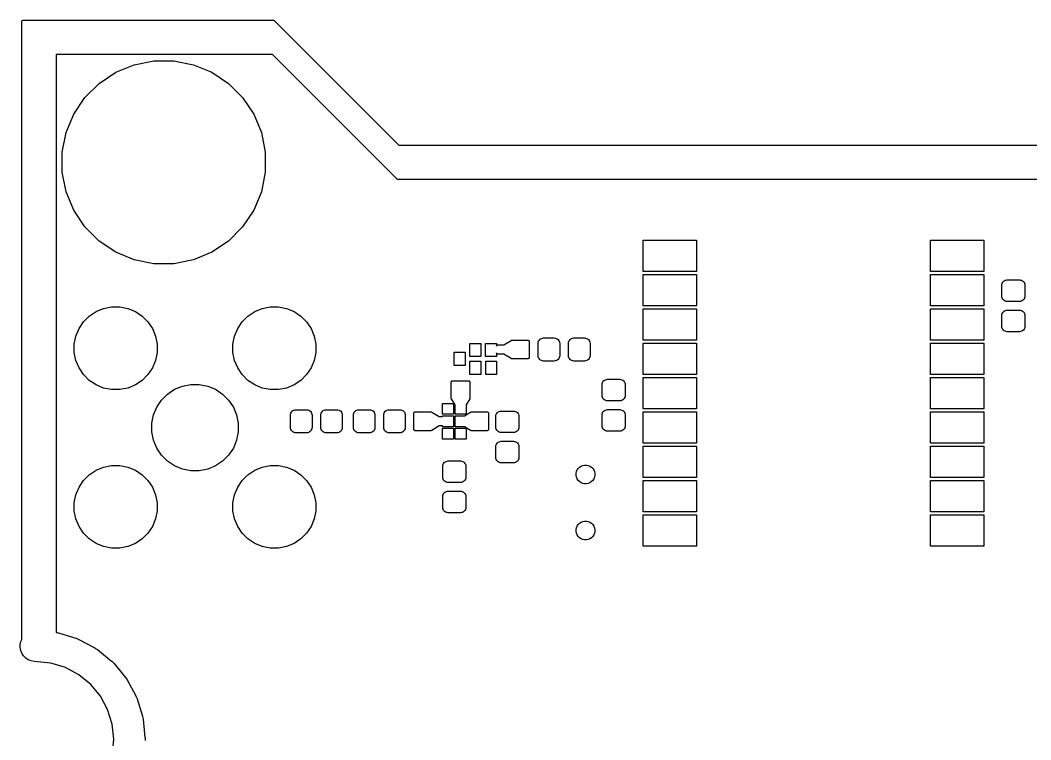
# Model space of a CAD drawing. Extents: x 112.9 to 189.1, y -124 to -78.
# Drawn here: x 112.9 to 145.26, y -101 to -77.95 of the extents above; entities that cross this region are included whole.
import ezdxf

# ---------------------------------------------------------------- set-up
doc = ezdxf.new("R2010")
doc.units = 0
doc.layers.add('BLACK', color=7, linetype='CONTINUOUS')

msp = doc.modelspace()

# ---------------------------------------------------------------- linework, layer by layer
at = {"layer": 'BLACK', "linetype": 'CONTINUOUS'}
for p, q in [((112.954, -77.9803), (112.956, -77.9762)), ((112.956, -77.9762), (112.959, -77.972)), ((112.959, -77.9718), (112.962, -77.9682)), ((112.959, -77.9719), (112.959, -77.9718)), ((112.959, -77.972), (112.959, -77.9719)), ((112.962, -77.9682), (112.965, -77.9645)), ((112.965, -77.9643), (112.969, -77.9614)), ((112.965, -77.9644), (112.965, -77.9643)), ((112.965, -77.9645), (112.965, -77.9644)), ((112.969, -77.9614), (112.972, -77.9584)), ((112.972, -77.9583), (112.973, -77.9582)), ((112.972, -77.9584), (112.972, -77.9583)), ((112.973, -77.9582), (112.977, -77.956)), ((112.977, -77.956), (112.981, -77.9538)), ((112.981, -77.9536), (112.986, -77.9523)), ((112.981, -77.9537), (112.981, -77.9536)), ((112.981, -77.9538), (112.981, -77.9537)), ((112.986, -77.9523), (112.99, -77.951)), ((112.99, -77.951), (112.99, -77.9509)), ((112.99, -77.9509), (112.991, -77.9509)), ((112.991, -77.9509), (112.995, -77.9505)), ((112.995, -77.9505), (113, -77.95)), ((113, -77.95), (121, -77.95)), ((121, -77.95), (121, -77.95)), ((121, -77.95), (121, -77.95)), ((121, -77.95), (121, -77.95)), ((121, -77.95), (121, -77.95)), ((121, -77.95), (121, -77.95)), ((121, -77.95), (121, -77.95)), ((121, -77.95), (121.001, -77.95)), ((121.001, -77.95), (121.005, -77.9505)), ((121.005, -77.9505), (121.01, -77.951)), ((121.01, -77.951), (121.01, -77.951)), ((121.01, -77.951), (121.01, -77.951)), ((121.01, -77.951), (121.01, -77.9511)), ((121.01, -77.9511), (121.01, -77.9511)), ((121.01, -77.9511), (121.015, -77.9525)), ((121.015, -77.9525), (121.019, -77.9538)), ((121.019, -77.9538), (121.019, -77.9539)), ((121.019, -77.9539), (121.019, -77.9539)), ((121.019, -77.9539), (121.02, -77.954)), ((121.02, -77.954), (121.02, -77.954)), ((121.02, -77.954), (121.024, -77.9563)), ((121.024, -77.9563), (121.028, -77.9584)), ((121.028, -77.9584), (121.028, -77.9585)), ((121.028, -77.9585), (121.028, -77.9585)), ((121.028, -77.9585), (121.028, -77.9587)), ((121.028, -77.9587), (121.028, -77.9587)), ((121.028, -77.9587), (121.032, -77.9617)), ((121.032, -77.9617), (121.035, -77.9646)), ((121.035, -77.9646), (121.035, -77.9648)), ((121.035, -77.9648), (121.035, -77.9648)), ((121.035, -77.9648), (121.035, -77.9648)), ((121.035, -77.9648), (125.021, -81.95)), ((112.95, -77.9993), (112.951, -77.9947)), ((112.95, -77.9996), (112.95, -77.9993)), ((112.95, -77.9997), (112.95, -77.9996)), ((112.95, -78), (112.95, -77.9997)), ((112.95, -77.9997), (112.95, -77.9997)), ((112.95, -97.7864), (112.95, -78)), ((112.951, -77.9896), (112.953, -77.9851)), ((112.951, -77.9898), (112.951, -77.9896)), ((112.951, -77.9899), (112.951, -77.9898)), ((112.951, -77.9947), (112.951, -77.9899)), ((112.953, -77.9851), (112.954, -77.9806)), ((112.954, -77.9805), (112.954, -77.9803)), ((112.954, -77.9806), (112.954, -77.9805)), ((120.979, -79.05), (114.05, -79.05)), ((114.05, -79.05), (114.05, -97.5627)), ((116.552, -79.3749), (117.18, -79.25)), ((117.18, -79.25), (117.82, -79.25)), ((117.82, -79.25), (118.448, -79.3749)), ((124.965, -83.0354), (120.979, -79.05)), ((115.961, -79.6199), (116.552, -79.3749)), ((118.448, -79.3749), (119.039, -79.6199)), ((115.428, -79.9756), (115.961, -79.6199)), ((119.039, -79.6199), (119.572, -79.9756)), ((114.976, -80.4282), (115.428, -79.9756)), ((119.572, -79.9756), (120.024, -80.4282)), ((114.62, -80.9605), (114.976, -80.4282)), ((120.024, -80.4282), (120.38, -80.9605)), ((114.375, -81.552), (114.62, -80.9605)), ((120.38, -80.9605), (120.625, -81.552)), ((114.25, -82.1799), (114.375, -81.552)), ((120.625, -81.552), (120.75, -82.1799)), ((114.25, -82.8201), (114.25, -82.1799)), ((120.75, -82.1799), (120.75, -82.8201)), ((125.021, -81.95), (176.979, -81.95)), ((114.375, -83.448), (114.25, -82.8201)), ((120.75, -82.8201), (120.625, -83.448)), ((124.968, -83.0383), (124.965, -83.0354)), ((124.972, -83.0413), (124.968, -83.0383)), ((124.972, -83.0415), (124.972, -83.0413)), ((124.972, -83.0413), (124.972, -83.0413)), ((124.976, -83.0437), (124.972, -83.0415)), ((124.972, -83.0415), (124.972, -83.0415)), ((124.972, -83.0415), (124.972, -83.0415)), ((124.98, -83.046), (124.976, -83.0437)), ((124.981, -83.0461), (124.98, -83.046)), ((124.98, -83.046), (124.98, -83.046)), ((124.981, -83.0462), (124.981, -83.0461)), ((124.981, -83.0461), (124.981, -83.0461)), ((124.985, -83.0475), (124.981, -83.0462)), ((124.99, -83.0489), (124.985, -83.0475)), ((124.99, -83.049), (124.99, -83.0489)), ((124.99, -83.0489), (124.99, -83.0489)), ((124.995, -83.0495), (124.99, -83.049)), ((124.99, -83.049), (124.99, -83.049)), ((124.99, -83.049), (124.99, -83.049)), ((124.999, -83.05), (124.995, -83.0495)), ((125, -83.05), (124.999, -83.05)), ((177, -83.05), (125, -83.05)), ((125, -83.05), (125, -83.05)), ((125, -83.05), (125, -83.05)), ((125, -83.05), (125, -83.05)), ((125, -83.05), (125, -83.05)), ((125, -83.05), (125, -83.05)), ((125, -83.05), (125, -83.05)), ((114.62, -84.0395), (114.375, -83.448)), ((120.625, -83.448), (120.38, -84.0395)), ((114.976, -84.5718), (114.62, -84.0395)), ((120.38, -84.0395), (120.024, -84.5718)), ((115.428, -85.0244), (114.976, -84.5718)), ((120.024, -84.5718), (119.572, -85.0244)), ((115.961, -85.3801), (115.428, -85.0244)), ((119.572, -85.0244), (119.039, -85.3801)), ((132.85, -86), (132.85, -85)), ((132.85, -85), (134.55, -85)), ((134.55, -85), (134.55, -86)), ((142.05, -86), (142.05, -85)), ((142.05, -85), (143.75, -85)), ((143.75, -85), (143.75, -86)), ((116.552, -85.6251), (115.961, -85.3801)), ((119.039, -85.3801), (118.448, -85.6251)), ((117.18, -85.75), (116.552, -85.6251)), ((118.448, -85.6251), (117.82, -85.75)), ((117.82, -85.75), (117.18, -85.75)), ((134.55, -86), (132.85, -86)), ((143.75, -86), (142.05, -86)), ((132.85, -87.1), (132.85, -86.1)), ((132.85, -86.1), (134.55, -86.1)), ((134.55, -86.1), (134.55, -87.1)), ((142.05, -87.1), (142.05, -86.1)), ((142.05, -86.1), (143.75, -86.1)), ((143.75, -86.1), (143.75, -87.1)), ((144.333, -86.4088), (144.343, -86.3765)), ((144.343, -86.3765), (144.359, -86.3467)), ((144.359, -86.3467), (144.381, -86.3205)), ((144.381, -86.3205), (144.407, -86.2991)), ((144.407, -86.2991), (144.436, -86.2831)), ((144.436, -86.2831), (144.469, -86.2733)), ((144.469, -86.2733), (144.502, -86.27)), ((144.502, -86.27), (144.897, -86.27)), ((144.897, -86.27), (144.931, -86.2733)), ((144.931, -86.2733), (144.964, -86.2831)), ((144.964, -86.2831), (144.993, -86.2991)), ((144.993, -86.2991), (145.019, -86.3205)), ((145.019, -86.3205), (145.041, -86.3467)), ((145.041, -86.3467), (145.057, -86.3765)), ((145.057, -86.3765), (145.067, -86.4088)), ((144.33, -86.4425), (144.333, -86.4088)), ((144.33, -86.7875), (144.33, -86.4425)), ((145.067, -86.4088), (145.07, -86.4425)), ((145.07, -86.4425), (145.07, -86.7875)), ((144.333, -86.8212), (144.33, -86.7875)), ((144.343, -86.8535), (144.333, -86.8212)), ((144.359, -86.8833), (144.343, -86.8535)), ((144.381, -86.9095), (144.359, -86.8833)), ((144.407, -86.9309), (144.381, -86.9095)), ((144.436, -86.9469), (144.407, -86.9309)), ((144.469, -86.9567), (144.436, -86.9469)), ((144.502, -86.96), (144.469, -86.9567)), ((144.897, -86.96), (144.502, -86.96)), ((144.931, -86.9567), (144.897, -86.96)), ((144.964, -86.9469), (144.931, -86.9567)), ((144.993, -86.9309), (144.964, -86.9469)), ((145.019, -86.9095), (144.993, -86.9309)), ((145.041, -86.8833), (145.019, -86.9095)), ((145.057, -86.8535), (145.041, -86.8833)), ((145.067, -86.8212), (145.057, -86.8535)), ((145.07, -86.7875), (145.067, -86.8212)), ((115.115, -87.4298), (115.332, -87.2846)), ((115.332, -87.2846), (115.573, -87.1846)), ((115.573, -87.1846), (115.829, -87.1337)), ((115.829, -87.1337), (116.091, -87.1337)), ((116.091, -87.1337), (116.347, -87.1846)), ((116.347, -87.1846), (116.588, -87.2846)), ((116.588, -87.2846), (116.805, -87.4298)), ((120.195, -87.4298), (120.412, -87.2846)), ((120.412, -87.2846), (120.653, -87.1846)), ((120.653, -87.1846), (120.909, -87.1337)), ((120.909, -87.1337), (121.171, -87.1337)), ((121.171, -87.1337), (121.427, -87.1846)), ((121.427, -87.1846), (121.668, -87.2846)), ((121.668, -87.2846), (121.885, -87.4298)), ((134.55, -87.1), (132.85, -87.1)), ((132.85, -88.2), (132.85, -87.2)), ((132.85, -87.2), (134.55, -87.2)), ((134.55, -87.2), (134.55, -88.2)), ((143.75, -87.1), (142.05, -87.1)), ((142.05, -88.2), (142.05, -87.2)), ((142.05, -87.2), (143.75, -87.2)), ((143.75, -87.2), (143.75, -88.2)), ((144.333, -87.3788), (144.343, -87.3465)), ((144.343, -87.3465), (144.359, -87.3167)), ((144.359, -87.3167), (144.381, -87.2905)), ((144.381, -87.2905), (144.407, -87.2691)), ((144.407, -87.2691), (144.436, -87.2531)), ((144.436, -87.2531), (144.469, -87.2433)), ((144.469, -87.2433), (144.502, -87.24)), ((144.502, -87.24), (144.897, -87.24)), ((144.897, -87.24), (144.931, -87.2433)), ((144.931, -87.2433), (144.964, -87.2531)), ((144.964, -87.2531), (144.993, -87.2691)), ((144.993, -87.2691), (145.019, -87.2905)), ((145.019, -87.2905), (145.041, -87.3167)), ((145.041, -87.3167), (145.057, -87.3465)), ((145.057, -87.3465), (145.067, -87.3788)), ((114.785, -87.8317), (114.93, -87.6145)), ((114.93, -87.6145), (115.115, -87.4298)), ((116.805, -87.4298), (116.99, -87.6145)), ((116.99, -87.6145), (117.135, -87.8317)), ((119.865, -87.8317), (120.01, -87.6145)), ((120.01, -87.6145), (120.195, -87.4298)), ((121.885, -87.4298), (122.07, -87.6145)), ((122.07, -87.6145), (122.215, -87.8317)), ((144.33, -87.4125), (144.333, -87.3788)), ((144.33, -87.7575), (144.33, -87.4125)), ((145.067, -87.3788), (145.07, -87.4125)), ((145.07, -87.4125), (145.07, -87.7575)), ((114.685, -88.0731), (114.785, -87.8317)), ((117.135, -87.8317), (117.235, -88.0731)), ((119.765, -88.0731), (119.865, -87.8317)), ((122.215, -87.8317), (122.315, -88.0731)), ((144.333, -87.7912), (144.33, -87.7575)), ((144.343, -87.8235), (144.333, -87.7912)), ((144.359, -87.8533), (144.343, -87.8235)), ((144.381, -87.8795), (144.359, -87.8533)), ((144.407, -87.9009), (144.381, -87.8795)), ((144.436, -87.9169), (144.407, -87.9009)), ((144.469, -87.9267), (144.436, -87.9169)), ((144.502, -87.93), (144.469, -87.9267)), ((144.897, -87.93), (144.502, -87.93)), ((144.931, -87.9267), (144.897, -87.93)), ((144.964, -87.9169), (144.931, -87.9267)), ((144.993, -87.9009), (144.964, -87.9169)), ((145.019, -87.8795), (144.993, -87.9009)), ((145.041, -87.8533), (145.019, -87.8795)), ((145.057, -87.8235), (145.041, -87.8533)), ((145.067, -87.7912), (145.057, -87.8235)), ((145.07, -87.7575), (145.067, -87.7912)), ((114.634, -88.3294), (114.685, -88.0731)), ((114.634, -88.5906), (114.634, -88.3294)), ((117.235, -88.0731), (117.286, -88.3294)), ((117.286, -88.3294), (117.286, -88.5906)), ((119.714, -88.3294), (119.765, -88.0731)), ((119.714, -88.5906), (119.714, -88.3294)), ((122.315, -88.0731), (122.366, -88.3294)), ((122.366, -88.3294), (122.366, -88.5906)), ((127.295, -88.7275), (127.295, -88.3025)), ((127.295, -88.3025), (127.645, -88.3025)), ((127.645, -88.3025), (127.645, -88.7275)), ((127.8, -88.7275), (127.8, -88.3025)), ((127.8, -88.3025), (128.15, -88.3025)), ((128.15, -88.3025), (128.15, -88.3975)), ((128.386, -88.3498), (128.624, -88.2069)), ((128.624, -88.2069), (128.633, -88.2027)), ((128.633, -88.2027), (128.643, -88.2003)), ((128.643, -88.2003), (128.65, -88.1998)), ((128.65, -88.1998), (129.15, -88.1998)), ((129.15, -88.1998), (129.16, -88.2007)), ((129.16, -88.2007), (129.169, -88.2036)), ((129.169, -88.2036), (129.178, -88.2082)), ((129.178, -88.2082), (129.186, -88.2145)), ((129.186, -88.2145), (129.192, -88.2221)), ((129.192, -88.2221), (129.196, -88.2308)), ((129.196, -88.2308), (129.199, -88.2402)), ((129.199, -88.2402), (129.2, -88.25)), ((129.2, -88.25), (129.2, -88.75)), ((129.485, -88.3025), (129.488, -88.2688)), ((129.485, -88.6975), (129.485, -88.3025)), ((129.488, -88.2688), (129.498, -88.2365)), ((129.498, -88.2365), (129.514, -88.2067)), ((129.514, -88.2067), (129.536, -88.1805)), ((129.536, -88.1805), (129.562, -88.1591)), ((129.562, -88.1591), (129.591, -88.1431)), ((129.591, -88.1431), (129.624, -88.1333)), ((129.624, -88.1333), (129.657, -88.13)), ((129.657, -88.13), (130.002, -88.13)), ((130.002, -88.13), (130.036, -88.1333)), ((130.036, -88.1333), (130.069, -88.1431)), ((130.069, -88.1431), (130.098, -88.1591)), ((130.098, -88.1591), (130.124, -88.1805)), ((130.124, -88.1805), (130.146, -88.2067)), ((130.146, -88.2067), (130.162, -88.2365)), ((130.162, -88.2365), (130.172, -88.2688)), ((130.172, -88.2688), (130.175, -88.3025)), ((130.175, -88.3025), (130.175, -88.6975)), ((130.455, -88.3025), (130.458, -88.2688)), ((130.455, -88.6975), (130.455, -88.3025)), ((130.458, -88.2688), (130.468, -88.2365)), ((130.468, -88.2365), (130.484, -88.2067)), ((130.484, -88.2067), (130.506, -88.1805)), ((130.506, -88.1805), (130.532, -88.1591)), ((130.532, -88.1591), (130.561, -88.1431)), ((130.561, -88.1431), (130.594, -88.1333)), ((130.594, -88.1333), (130.627, -88.13)), ((130.627, -88.13), (130.972, -88.13)), ((130.972, -88.13), (131.006, -88.1333)), ((131.006, -88.1333), (131.039, -88.1431)), ((131.039, -88.1431), (131.068, -88.1591)), ((131.068, -88.1591), (131.094, -88.1805)), ((131.094, -88.1805), (131.116, -88.2067)), ((131.116, -88.2067), (131.132, -88.2365)), ((131.132, -88.2365), (131.142, -88.2688)), ((131.142, -88.2688), (131.145, -88.3025)), ((131.145, -88.3025), (131.145, -88.6975)), ((134.55, -88.2), (132.85, -88.2)), ((132.85, -89.3), (132.85, -88.3)), ((132.85, -88.3), (134.55, -88.3)), ((134.55, -88.3), (134.55, -89.3)), ((143.75, -88.2), (142.05, -88.2)), ((142.05, -89.3), (142.05, -88.3)), ((142.05, -88.3), (143.75, -88.3)), ((143.75, -88.3), (143.75, -89.3)), ((114.685, -88.8469), (114.634, -88.5906)), ((117.286, -88.5906), (117.235, -88.8469)), ((119.765, -88.8469), (119.714, -88.5906)), ((122.366, -88.5906), (122.315, -88.8469)), ((126.8, -89.0125), (126.8, -88.5875)), ((126.8, -88.5875), (127.15, -88.5875)), ((127.15, -88.5875), (127.15, -89.0125)), ((128.15, -88.3975), (128.151, -88.3902)), ((128.151, -88.6098), (128.15, -88.6025)), ((128.15, -88.6025), (128.15, -88.7275)), ((128.151, -88.3902), (128.154, -88.3808)), ((128.154, -88.6192), (128.151, -88.6098)), ((128.154, -88.3808), (128.158, -88.3721)), ((128.158, -88.6279), (128.154, -88.6192)), ((128.158, -88.3721), (128.164, -88.3645)), ((128.164, -88.6355), (128.158, -88.6279)), ((128.164, -88.3645), (128.172, -88.3582)), ((128.172, -88.6418), (128.164, -88.6355)), ((128.172, -88.3582), (128.181, -88.3536)), ((128.181, -88.6464), (128.172, -88.6418)), ((128.181, -88.3536), (128.19, -88.3507)), ((128.19, -88.6493), (128.181, -88.6464)), ((128.19, -88.3507), (128.2, -88.3498)), ((128.2, -88.6502), (128.19, -88.6493)), ((128.2, -88.3498), (128.386, -88.3498)), ((128.386, -88.6502), (128.2, -88.6502)), ((128.624, -88.7931), (128.386, -88.6502)), ((114.785, -89.0883), (114.685, -88.8469)), ((117.235, -88.8469), (117.135, -89.0883)), ((119.865, -89.0883), (119.765, -88.8469)), ((122.315, -88.8469), (122.215, -89.0883)), ((127.645, -88.7275), (127.295, -88.7275)), ((127.3, -89.3025), (127.3, -88.8775)), ((127.3, -88.8775), (127.65, -88.8775)), ((127.65, -88.8775), (127.65, -89.3025)), ((128.15, -88.7275), (127.8, -88.7275)), ((127.805, -89.3025), (127.805, -88.8775)), ((127.805, -88.8775), (128.155, -88.8775)), ((128.155, -88.8775), (128.155, -89.3025)), ((128.631, -88.7964), (128.624, -88.7931)), ((128.64, -88.7993), (128.631, -88.7964)), ((128.65, -88.8002), (128.64, -88.7993)), ((129.15, -88.8002), (128.65, -88.8002)), ((129.16, -88.7993), (129.15, -88.8002)), ((129.169, -88.7964), (129.16, -88.7993)), ((129.178, -88.7918), (129.169, -88.7964)), ((129.186, -88.7855), (129.178, -88.7918)), ((129.192, -88.7779), (129.186, -88.7855)), ((129.196, -88.7692), (129.192, -88.7779)), ((129.199, -88.7598), (129.196, -88.7692)), ((129.2, -88.75), (129.199, -88.7598)), ((129.488, -88.7312), (129.485, -88.6975)), ((129.498, -88.7635), (129.488, -88.7312)), ((129.514, -88.7933), (129.498, -88.7635)), ((129.536, -88.8195), (129.514, -88.7933)), ((129.562, -88.8409), (129.536, -88.8195)), ((129.591, -88.8569), (129.562, -88.8409)), ((129.624, -88.8667), (129.591, -88.8569)), ((129.657, -88.87), (129.624, -88.8667)), ((130.002, -88.87), (129.657, -88.87)), ((130.036, -88.8667), (130.002, -88.87)), ((130.069, -88.8569), (130.036, -88.8667)), ((130.098, -88.8409), (130.069, -88.8569)), ((130.124, -88.8195), (130.098, -88.8409)), ((130.146, -88.7933), (130.124, -88.8195)), ((130.162, -88.7635), (130.146, -88.7933)), ((130.172, -88.7312), (130.162, -88.7635)), ((130.175, -88.6975), (130.172, -88.7312)), ((130.458, -88.7312), (130.455, -88.6975)), ((130.468, -88.7635), (130.458, -88.7312)), ((130.484, -88.7933), (130.468, -88.7635)), ((130.506, -88.8195), (130.484, -88.7933)), ((130.532, -88.8409), (130.506, -88.8195)), ((130.561, -88.8569), (130.532, -88.8409)), ((130.594, -88.8667), (130.561, -88.8569)), ((130.627, -88.87), (130.594, -88.8667)), ((130.972, -88.87), (130.627, -88.87)), ((131.006, -88.8667), (130.972, -88.87)), ((131.039, -88.8569), (131.006, -88.8667)), ((131.068, -88.8409), (131.039, -88.8569)), ((131.094, -88.8195), (131.068, -88.8409)), ((131.116, -88.7933), (131.094, -88.8195)), ((131.132, -88.7635), (131.116, -88.7933)), ((131.142, -88.7312), (131.132, -88.7635)), ((131.145, -88.6975), (131.142, -88.7312)), ((114.93, -89.3055), (114.785, -89.0883)), ((117.135, -89.0883), (116.99, -89.3055)), ((120.01, -89.3055), (119.865, -89.0883)), ((122.215, -89.0883), (122.07, -89.3055)), ((127.15, -89.0125), (126.8, -89.0125)), ((134.55, -89.3), (132.85, -89.3)), ((143.75, -89.3), (142.05, -89.3)), ((115.115, -89.4902), (114.93, -89.3055)), ((115.332, -89.6354), (115.115, -89.4902)), ((116.805, -89.4902), (116.588, -89.6354)), ((116.99, -89.3055), (116.805, -89.4902)), ((118.096, -89.6697), (118.364, -89.6165)), ((118.364, -89.6165), (118.636, -89.6165)), ((118.636, -89.6165), (118.904, -89.6697)), ((120.195, -89.4902), (120.01, -89.3055)), ((120.412, -89.6354), (120.195, -89.4902)), ((121.885, -89.4902), (121.668, -89.6354)), ((122.07, -89.3055), (121.885, -89.4902)), ((126.7, -89.55), (126.701, -89.5402)), ((126.7, -90.05), (126.7, -89.55)), ((126.701, -89.5402), (126.704, -89.5308)), ((126.704, -89.5308), (126.708, -89.5221)), ((126.708, -89.5221), (126.714, -89.5145)), ((126.714, -89.5145), (126.722, -89.5082)), ((126.722, -89.5082), (126.731, -89.5036)), ((126.731, -89.5036), (126.74, -89.5007)), ((126.74, -89.5007), (126.75, -89.4998)), ((126.75, -89.4998), (127.25, -89.4998)), ((127.25, -89.4998), (127.26, -89.5007)), ((127.26, -89.5007), (127.269, -89.5036)), ((127.269, -89.5036), (127.278, -89.5082)), ((127.278, -89.5082), (127.286, -89.5145)), ((127.286, -89.5145), (127.292, -89.5221)), ((127.292, -89.5221), (127.296, -89.5308)), ((127.296, -89.5308), (127.299, -89.5402)), ((127.299, -89.5402), (127.3, -89.55)), ((127.65, -89.3025), (127.3, -89.3025)), ((127.3, -89.55), (127.3, -90.05)), ((128.155, -89.3025), (127.805, -89.3025)), ((131.53, -89.6275), (131.533, -89.5938)), ((131.533, -89.5938), (131.543, -89.5615)), ((131.543, -89.5615), (131.559, -89.5317)), ((131.559, -89.5317), (131.581, -89.5055)), ((131.581, -89.5055), (131.607, -89.4841)), ((131.607, -89.4841), (131.636, -89.4681)), ((131.636, -89.4681), (131.669, -89.4583)), ((131.669, -89.4583), (131.702, -89.455)), ((131.702, -89.455), (132.097, -89.455)), ((132.097, -89.455), (132.131, -89.4583)), ((132.131, -89.4583), (132.164, -89.4681)), ((132.164, -89.4681), (132.193, -89.4841)), ((132.193, -89.4841), (132.219, -89.5055)), ((132.219, -89.5055), (132.241, -89.5317)), ((132.241, -89.5317), (132.257, -89.5615)), ((132.257, -89.5615), (132.267, -89.5938)), ((132.267, -89.5938), (132.27, -89.6275)), ((132.85, -90.4), (132.85, -89.4)), ((132.85, -89.4), (134.55, -89.4)), ((134.55, -89.4), (134.55, -90.4)), ((142.05, -90.4), (142.05, -89.4)), ((142.05, -89.4), (143.75, -89.4)), ((143.75, -89.4), (143.75, -90.4)), ((115.573, -89.7354), (115.332, -89.6354)), ((115.829, -89.7863), (115.573, -89.7354)), ((116.091, -89.7863), (115.829, -89.7863)), ((116.347, -89.7354), (116.091, -89.7863)), ((116.588, -89.6354), (116.347, -89.7354)), ((117.425, -90.1181), (117.618, -89.9254)), ((117.618, -89.9254), (117.845, -89.774)), ((117.845, -89.774), (118.096, -89.6697)), ((118.904, -89.6697), (119.155, -89.774)), ((119.155, -89.774), (119.382, -89.9254)), ((119.382, -89.9254), (119.575, -90.1181)), ((120.653, -89.7354), (120.412, -89.6354)), ((120.909, -89.7863), (120.653, -89.7354)), ((121.171, -89.7863), (120.909, -89.7863)), ((121.427, -89.7354), (121.171, -89.7863)), ((121.668, -89.6354), (121.427, -89.7354)), ((131.53, -89.9725), (131.53, -89.6275)), ((132.27, -89.6275), (132.27, -89.9725)), ((117.274, -90.3447), (117.425, -90.1181)), ((119.575, -90.1181), (119.726, -90.3447)), ((126.425, -90.575), (126.425, -90.225)), ((126.425, -90.225), (126.775, -90.225)), ((126.7, -90.0574), (126.7, -90.05)), ((126.703, -90.0669), (126.7, -90.0574)), ((126.707, -90.0758), (126.703, -90.0669)), ((126.825, -90.2727), (126.707, -90.0758)), ((126.775, -90.225), (126.775, -90.575)), ((127.293, -90.0758), (127.175, -90.2727)), ((127.296, -90.0692), (127.293, -90.0758)), ((127.299, -90.0598), (127.296, -90.0692)), ((127.3, -90.05), (127.299, -90.0598)), ((131.533, -90.0062), (131.53, -89.9725)), ((131.543, -90.0385), (131.533, -90.0062)), ((131.559, -90.0683), (131.543, -90.0385)), ((131.581, -90.0945), (131.559, -90.0683)), ((131.607, -90.1159), (131.581, -90.0945)), ((131.636, -90.1319), (131.607, -90.1159)), ((131.669, -90.1417), (131.636, -90.1319)), ((131.702, -90.145), (131.669, -90.1417)), ((132.097, -90.145), (131.702, -90.145)), ((132.131, -90.1417), (132.097, -90.145)), ((132.164, -90.1319), (132.131, -90.1417)), ((132.193, -90.1159), (132.164, -90.1319)), ((132.219, -90.0945), (132.193, -90.1159)), ((132.241, -90.0683), (132.219, -90.0945)), ((132.257, -90.0385), (132.241, -90.0683)), ((132.267, -90.0062), (132.257, -90.0385)), ((132.27, -89.9725), (132.267, -90.0062)), ((117.17, -90.5964), (117.274, -90.3447)), ((119.726, -90.3447), (119.83, -90.5964)), ((121.555, -90.6025), (121.558, -90.5688)), ((121.558, -90.5688), (121.568, -90.5365)), ((121.568, -90.5365), (121.584, -90.5067)), ((121.584, -90.5067), (121.606, -90.4805)), ((121.606, -90.4805), (121.632, -90.4591)), ((121.632, -90.4591), (121.661, -90.4431)), ((121.661, -90.4431), (121.694, -90.4333)), ((121.694, -90.4333), (121.727, -90.43)), ((121.727, -90.43), (122.072, -90.43)), ((122.072, -90.43), (122.106, -90.4333)), ((122.106, -90.4333), (122.139, -90.4431)), ((122.139, -90.4431), (122.168, -90.4591)), ((122.168, -90.4591), (122.194, -90.4805)), ((122.194, -90.4805), (122.216, -90.5067)), ((122.216, -90.5067), (122.232, -90.5365)), ((122.232, -90.5365), (122.242, -90.5688)), ((122.242, -90.5688), (122.245, -90.6025)), ((122.525, -90.6025), (122.528, -90.5688)), ((122.528, -90.5688), (122.538, -90.5365)), ((122.538, -90.5365), (122.554, -90.5067)), ((122.554, -90.5067), (122.576, -90.4805)), ((122.576, -90.4805), (122.602, -90.4591)), ((122.602, -90.4591), (122.631, -90.4431)), ((122.631, -90.4431), (122.664, -90.4333)), ((122.664, -90.4333), (122.697, -90.43)), ((122.697, -90.43), (123.042, -90.43)), ((123.042, -90.43), (123.076, -90.4333)), ((123.076, -90.4333), (123.109, -90.4431)), ((123.109, -90.4431), (123.138, -90.4591)), ((123.138, -90.4591), (123.164, -90.4805)), ((123.164, -90.4805), (123.186, -90.5067)), ((123.186, -90.5067), (123.202, -90.5365)), ((123.202, -90.5365), (123.212, -90.5688)), ((123.212, -90.5688), (123.215, -90.6025)), ((123.57, -90.6025), (123.573, -90.5688)), ((123.573, -90.5688), (123.583, -90.5365)), ((123.583, -90.5365), (123.599, -90.5067)), ((123.599, -90.5067), (123.621, -90.4805)), ((123.621, -90.4805), (123.647, -90.4591)), ((123.647, -90.4591), (123.676, -90.4431)), ((123.676, -90.4431), (123.709, -90.4333)), ((123.709, -90.4333), (123.742, -90.43)), ((123.742, -90.43), (124.087, -90.43)), ((124.087, -90.43), (124.121, -90.4333)), ((124.121, -90.4333), (124.154, -90.4431)), ((124.154, -90.4431), (124.183, -90.4591)), ((124.183, -90.4591), (124.209, -90.4805)), ((124.209, -90.4805), (124.231, -90.5067)), ((124.231, -90.5067), (124.247, -90.5365)), ((124.247, -90.5365), (124.257, -90.5688)), ((124.257, -90.5688), (124.26, -90.6025)), ((124.54, -90.6025), (124.543, -90.5688)), ((124.543, -90.5688), (124.553, -90.5365)), ((124.553, -90.5365), (124.569, -90.5067)), ((124.569, -90.5067), (124.591, -90.4805)), ((124.591, -90.4805), (124.617, -90.4591)), ((124.617, -90.4591), (124.646, -90.4431)), ((124.646, -90.4431), (124.679, -90.4333)), ((124.679, -90.4333), (124.712, -90.43)), ((124.712, -90.43), (125.057, -90.43)), ((125.057, -90.43), (125.091, -90.4333)), ((125.091, -90.4333), (125.124, -90.4431)), ((125.124, -90.4431), (125.153, -90.4591)), ((125.153, -90.4591), (125.179, -90.4805)), ((125.179, -90.4805), (125.201, -90.5067)), ((125.201, -90.5067), (125.217, -90.5365)), ((125.217, -90.5365), (125.227, -90.5688)), ((125.227, -90.5688), (125.23, -90.6025)), ((125.5, -90.55), (125.501, -90.5402)), ((125.5, -91.05), (125.5, -90.55)), ((125.501, -90.5402), (125.504, -90.5308)), ((125.504, -90.5308), (125.508, -90.5221)), ((125.508, -90.5221), (125.514, -90.5145)), ((125.514, -90.5145), (125.522, -90.5082)), ((125.522, -90.5082), (125.531, -90.5036)), ((125.531, -90.5036), (125.54, -90.5007)), ((125.54, -90.5007), (125.55, -90.4998)), ((125.55, -90.4998), (126.05, -90.4998)), ((126.05, -90.4998), (126.06, -90.5007)), ((126.06, -90.5007), (126.069, -90.5036)), ((126.069, -90.5036), (126.076, -90.5069)), ((126.076, -90.5069), (126.314, -90.6498)), ((126.775, -90.575), (126.425, -90.575)), ((126.825, -90.575), (126.825, -90.2727)), ((127.175, -90.575), (126.825, -90.575)), ((127.127, -90.625), (127.324, -90.5069)), ((127.175, -90.2727), (127.175, -90.575)), ((127.324, -90.5069), (127.333, -90.5027)), ((127.333, -90.5027), (127.343, -90.5003)), ((127.343, -90.5003), (127.35, -90.4998)), ((127.35, -90.4998), (127.85, -90.4998)), ((127.85, -90.4998), (127.86, -90.5007)), ((127.86, -90.5007), (127.869, -90.5036)), ((127.869, -90.5036), (127.878, -90.5082)), ((127.878, -90.5082), (127.886, -90.5145)), ((127.886, -90.5145), (127.892, -90.5221)), ((127.892, -90.5221), (127.896, -90.5308)), ((127.896, -90.5308), (127.899, -90.5402)), ((127.899, -90.5402), (127.9, -90.55)), ((127.9, -90.55), (127.9, -91.05)), ((128.133, -90.6088), (128.143, -90.5765)), ((128.143, -90.5765), (128.159, -90.5467)), ((128.159, -90.5467), (128.181, -90.5205)), ((128.181, -90.5205), (128.207, -90.4991)), ((128.207, -90.4991), (128.236, -90.4831)), ((128.236, -90.4831), (128.269, -90.4733)), ((128.269, -90.4733), (128.302, -90.47)), ((128.302, -90.47), (128.697, -90.47)), ((128.697, -90.47), (128.731, -90.4733)), ((128.731, -90.4733), (128.764, -90.4831)), ((128.764, -90.4831), (128.793, -90.4991)), ((128.793, -90.4991), (128.819, -90.5205)), ((128.819, -90.5205), (128.841, -90.5467)), ((128.841, -90.5467), (128.857, -90.5765)), ((128.857, -90.5765), (128.867, -90.6088)), ((131.53, -90.5975), (131.533, -90.5638)), ((131.533, -90.5638), (131.543, -90.5315)), ((131.543, -90.5315), (131.559, -90.5017)), ((131.559, -90.5017), (131.581, -90.4755)), ((131.581, -90.4755), (131.607, -90.4541)), ((131.607, -90.4541), (131.636, -90.4381)), ((131.636, -90.4381), (131.669, -90.4283)), ((131.669, -90.4283), (131.702, -90.425)), ((131.702, -90.425), (132.097, -90.425)), ((132.097, -90.425), (132.131, -90.4283)), ((132.131, -90.4283), (132.164, -90.4381)), ((132.164, -90.4381), (132.193, -90.4541)), ((132.193, -90.4541), (132.219, -90.4755)), ((132.219, -90.4755), (132.241, -90.5017)), ((132.241, -90.5017), (132.257, -90.5315)), ((132.257, -90.5315), (132.267, -90.5638)), ((132.267, -90.5638), (132.27, -90.5975)), ((134.55, -90.4), (132.85, -90.4)), ((132.85, -91.5), (132.85, -90.5)), ((132.85, -90.5), (134.55, -90.5)), ((134.55, -90.5), (134.55, -91.5)), ((143.75, -90.4), (142.05, -90.4)), ((142.05, -91.5), (142.05, -90.5)), ((142.05, -90.5), (143.75, -90.5)), ((143.75, -90.5), (143.75, -91.5)), ((117.116, -90.8637), (117.17, -90.5964)), ((117.116, -91.1363), (117.116, -90.8637)), ((119.83, -90.5964), (119.883, -90.8637)), ((119.883, -90.8637), (119.883, -91.1363)), ((121.555, -90.9975), (121.555, -90.6025)), ((122.245, -90.6025), (122.245, -90.9975)), ((122.525, -90.9975), (122.525, -90.6025)), ((123.215, -90.6025), (123.215, -90.9975)), ((123.57, -90.9975), (123.57, -90.6025)), ((124.26, -90.6025), (124.26, -90.9975)), ((124.54, -90.9975), (124.54, -90.6025)), ((125.23, -90.6025), (125.23, -90.9975)), ((126.314, -90.6498), (126.425, -90.6498)), ((126.425, -90.6498), (126.425, -90.625)), ((126.425, -90.625), (126.775, -90.625)), ((126.775, -90.625), (126.775, -90.975)), ((126.825, -90.975), (126.825, -90.625)), ((126.825, -90.625), (127.127, -90.625)), ((128.13, -90.6425), (128.133, -90.6088)), ((128.13, -90.9875), (128.13, -90.6425)), ((128.867, -90.6088), (128.87, -90.6425)), ((128.87, -90.6425), (128.87, -90.9875)), ((131.53, -90.9425), (131.53, -90.5975)), ((132.27, -90.5975), (132.27, -90.9425)), ((117.17, -91.4036), (117.116, -91.1363)), ((119.883, -91.1363), (119.83, -91.4036)), ((121.558, -91.0312), (121.555, -90.9975)), ((121.568, -91.0635), (121.558, -91.0312)), ((121.584, -91.0933), (121.568, -91.0635)), ((121.606, -91.1195), (121.584, -91.0933)), ((121.632, -91.1409), (121.606, -91.1195)), ((121.661, -91.1569), (121.632, -91.1409)), ((121.694, -91.1667), (121.661, -91.1569)), ((121.727, -91.17), (121.694, -91.1667)), ((122.072, -91.17), (121.727, -91.17)), ((122.106, -91.1667), (122.072, -91.17)), ((122.139, -91.1569), (122.106, -91.1667)), ((122.168, -91.1409), (122.139, -91.1569)), ((122.194, -91.1195), (122.168, -91.1409)), ((122.216, -91.0933), (122.194, -91.1195)), ((122.232, -91.0635), (122.216, -91.0933)), ((122.242, -91.0312), (122.232, -91.0635)), ((122.245, -90.9975), (122.242, -91.0312)), ((122.528, -91.0312), (122.525, -90.9975)), ((122.538, -91.0635), (122.528, -91.0312)), ((122.554, -91.0933), (122.538, -91.0635)), ((122.576, -91.1195), (122.554, -91.0933)), ((122.602, -91.1409), (122.576, -91.1195)), ((122.631, -91.1569), (122.602, -91.1409)), ((122.664, -91.1667), (122.631, -91.1569)), ((122.697, -91.17), (122.664, -91.1667)), ((123.042, -91.17), (122.697, -91.17)), ((123.076, -91.1667), (123.042, -91.17)), ((123.109, -91.1569), (123.076, -91.1667)), ((123.138, -91.1409), (123.109, -91.1569)), ((123.164, -91.1195), (123.138, -91.1409)), ((123.186, -91.0933), (123.164, -91.1195)), ((123.202, -91.0635), (123.186, -91.0933)), ((123.212, -91.0312), (123.202, -91.0635)), ((123.215, -90.9975), (123.212, -91.0312)), ((123.573, -91.0312), (123.57, -90.9975)), ((123.583, -91.0635), (123.573, -91.0312)), ((123.599, -91.0933), (123.583, -91.0635)), ((123.621, -91.1195), (123.599, -91.0933)), ((123.647, -91.1409), (123.621, -91.1195)), ((123.676, -91.1569), (123.647, -91.1409)), ((123.709, -91.1667), (123.676, -91.1569)), ((123.742, -91.17), (123.709, -91.1667)), ((124.087, -91.17), (123.742, -91.17)), ((124.121, -91.1667), (124.087, -91.17)), ((124.154, -91.1569), (124.121, -91.1667)), ((124.183, -91.1409), (124.154, -91.1569)), ((124.209, -91.1195), (124.183, -91.1409)), ((124.231, -91.0933), (124.209, -91.1195)), ((124.247, -91.0635), (124.231, -91.0933)), ((124.257, -91.0312), (124.247, -91.0635)), ((124.26, -90.9975), (124.257, -91.0312)), ((124.543, -91.0312), (124.54, -90.9975)), ((124.553, -91.0635), (124.543, -91.0312)), ((124.569, -91.0933), (124.553, -91.0635)), ((124.591, -91.1195), (124.569, -91.0933)), ((124.617, -91.1409), (124.591, -91.1195)), ((124.646, -91.1569), (124.617, -91.1409)), ((124.679, -91.1667), (124.646, -91.1569)), ((124.712, -91.17), (124.679, -91.1667)), ((125.057, -91.17), (124.712, -91.17)), ((125.091, -91.1667), (125.057, -91.17)), ((125.124, -91.1569), (125.091, -91.1667)), ((125.153, -91.1409), (125.124, -91.1569)), ((125.179, -91.1195), (125.153, -91.1409)), ((125.201, -91.0933), (125.179, -91.1195)), ((125.217, -91.0635), (125.201, -91.0933)), ((125.227, -91.0312), (125.217, -91.0635)), ((125.23, -90.9975), (125.227, -91.0312)), ((125.501, -91.0598), (125.5, -91.05)), ((125.504, -91.0692), (125.501, -91.0598)), ((125.508, -91.0779), (125.504, -91.0692)), ((125.514, -91.0855), (125.508, -91.0779)), ((125.522, -91.0918), (125.514, -91.0855)), ((125.531, -91.0964), (125.522, -91.0918)), ((125.54, -91.0993), (125.531, -91.0964)), ((125.55, -91.1002), (125.54, -91.0993)), ((126.05, -91.1002), (125.55, -91.1002)), ((126.057, -91.0997), (126.05, -91.1002)), ((126.067, -91.0973), (126.057, -91.0997)), ((126.076, -91.0931), (126.067, -91.0973)), ((126.314, -90.9502), (126.076, -91.0931)), ((126.425, -90.9502), (126.314, -90.9502)), ((126.425, -90.975), (126.425, -90.9502)), ((126.775, -90.975), (126.425, -90.975)), ((126.425, -91.375), (126.425, -91.025)), ((126.425, -91.025), (126.775, -91.025)), ((126.775, -91.025), (126.775, -91.375)), ((127.127, -90.975), (126.825, -90.975)), ((126.825, -91.375), (126.825, -91.025)), ((126.825, -91.025), (127.175, -91.025)), ((127.324, -91.0931), (127.127, -90.975)), ((127.175, -91.025), (127.175, -91.375)), ((127.331, -91.0964), (127.324, -91.0931)), ((127.34, -91.0993), (127.331, -91.0964)), ((127.35, -91.1002), (127.34, -91.0993)), ((127.85, -91.1002), (127.35, -91.1002)), ((127.86, -91.0993), (127.85, -91.1002)), ((127.869, -91.0964), (127.86, -91.0993)), ((127.878, -91.0918), (127.869, -91.0964)), ((127.886, -91.0855), (127.878, -91.0918)), ((127.892, -91.0779), (127.886, -91.0855)), ((127.896, -91.0692), (127.892, -91.0779)), ((127.899, -91.0598), (127.896, -91.0692)), ((127.9, -91.05), (127.899, -91.0598)), ((128.133, -91.0212), (128.13, -90.9875)), ((128.143, -91.0535), (128.133, -91.0212)), ((128.159, -91.0833), (128.143, -91.0535)), ((128.181, -91.1095), (128.159, -91.0833)), ((128.207, -91.1309), (128.181, -91.1095)), ((128.236, -91.1469), (128.207, -91.1309)), ((128.269, -91.1567), (128.236, -91.1469)), ((128.302, -91.16), (128.269, -91.1567)), ((128.697, -91.16), (128.302, -91.16)), ((128.731, -91.1567), (128.697, -91.16)), ((128.764, -91.1469), (128.731, -91.1567)), ((128.793, -91.1309), (128.764, -91.1469)), ((128.819, -91.1095), (128.793, -91.1309)), ((128.841, -91.0833), (128.819, -91.1095)), ((128.857, -91.0535), (128.841, -91.0833)), ((128.867, -91.0212), (128.857, -91.0535)), ((128.87, -90.9875), (128.867, -91.0212)), ((131.533, -90.9762), (131.53, -90.9425)), ((131.543, -91.0085), (131.533, -90.9762)), ((131.559, -91.0383), (131.543, -91.0085)), ((131.581, -91.0645), (131.559, -91.0383)), ((131.607, -91.0859), (131.581, -91.0645)), ((131.636, -91.1019), (131.607, -91.0859)), ((131.669, -91.1117), (131.636, -91.1019)), ((131.702, -91.115), (131.669, -91.1117)), ((132.097, -91.115), (131.702, -91.115)), ((132.131, -91.1117), (132.097, -91.115)), ((132.164, -91.1019), (132.131, -91.1117)), ((132.193, -91.0859), (132.164, -91.1019)), ((132.219, -91.0645), (132.193, -91.0859)), ((132.241, -91.0383), (132.219, -91.0645)), ((132.257, -91.0085), (132.241, -91.0383)), ((132.267, -90.9762), (132.257, -91.0085)), ((132.27, -90.9425), (132.267, -90.9762)), ((117.274, -91.6553), (117.17, -91.4036)), ((119.83, -91.4036), (119.726, -91.6553)), ((126.775, -91.375), (126.425, -91.375)), ((127.175, -91.375), (126.825, -91.375)), ((128.133, -91.5788), (128.143, -91.5465)), ((128.143, -91.5465), (128.159, -91.5167)), ((128.159, -91.5167), (128.181, -91.4905)), ((128.181, -91.4905), (128.207, -91.4691)), ((128.207, -91.4691), (128.236, -91.4531)), ((128.236, -91.4531), (128.269, -91.4433)), ((128.269, -91.4433), (128.302, -91.44)), ((128.302, -91.44), (128.697, -91.44)), ((128.697, -91.44), (128.731, -91.4433)), ((128.731, -91.4433), (128.764, -91.4531)), ((128.764, -91.4531), (128.793, -91.4691)), ((128.793, -91.4691), (128.819, -91.4905)), ((128.819, -91.4905), (128.841, -91.5167)), ((128.841, -91.5167), (128.857, -91.5465)), ((128.857, -91.5465), (128.867, -91.5788)), ((134.55, -91.5), (132.85, -91.5)), ((143.75, -91.5), (142.05, -91.5)), ((117.425, -91.8819), (117.274, -91.6553)), ((117.618, -92.0746), (117.425, -91.8819)), ((119.575, -91.8819), (119.382, -92.0746)), ((119.726, -91.6553), (119.575, -91.8819)), ((128.13, -91.6125), (128.133, -91.5788)), ((128.13, -91.9575), (128.13, -91.6125)), ((128.867, -91.5788), (128.87, -91.6125)), ((128.87, -91.6125), (128.87, -91.9575)), ((132.85, -92.6), (132.85, -91.6)), ((132.85, -91.6), (134.55, -91.6)), ((134.55, -91.6), (134.55, -92.6)), ((142.05, -92.6), (142.05, -91.6)), ((142.05, -91.6), (143.75, -91.6)), ((143.75, -91.6), (143.75, -92.6)), ((117.845, -92.226), (117.618, -92.0746)), ((119.382, -92.0746), (119.155, -92.226)), ((126.43, -92.2425), (126.433, -92.2088)), ((126.433, -92.2088), (126.443, -92.1765)), ((126.443, -92.1765), (126.459, -92.1467)), ((126.459, -92.1467), (126.481, -92.1205)), ((126.481, -92.1205), (126.507, -92.0991)), ((126.507, -92.0991), (126.536, -92.0831)), ((126.536, -92.0831), (126.569, -92.0733)), ((126.569, -92.0733), (126.602, -92.07)), ((126.602, -92.07), (126.997, -92.07)), ((126.997, -92.07), (127.031, -92.0733)), ((127.031, -92.0733), (127.064, -92.0831)), ((127.064, -92.0831), (127.093, -92.0991)), ((127.093, -92.0991), (127.119, -92.1205)), ((127.119, -92.1205), (127.141, -92.1467)), ((127.141, -92.1467), (127.157, -92.1765)), ((127.157, -92.1765), (127.167, -92.2088)), ((127.167, -92.2088), (127.17, -92.2425)), ((128.133, -91.9912), (128.13, -91.9575)), ((128.143, -92.0235), (128.133, -91.9912)), ((128.159, -92.0533), (128.143, -92.0235)), ((128.181, -92.0795), (128.159, -92.0533)), ((128.207, -92.1009), (128.181, -92.0795)), ((128.236, -92.1169), (128.207, -92.1009)), ((128.269, -92.1267), (128.236, -92.1169)), ((128.302, -92.13), (128.269, -92.1267)), ((128.697, -92.13), (128.302, -92.13)), ((128.731, -92.1267), (128.697, -92.13)), ((128.764, -92.1169), (128.731, -92.1267)), ((128.793, -92.1009), (128.764, -92.1169)), ((128.819, -92.0795), (128.793, -92.1009)), ((128.841, -92.0533), (128.819, -92.0795)), ((128.857, -92.0235), (128.841, -92.0533)), ((128.867, -91.9912), (128.857, -92.0235)), ((128.87, -91.9575), (128.867, -91.9912)), ((130.858, -92.2341), (130.912, -92.2115)), ((130.912, -92.2115), (130.97, -92.2)), ((130.97, -92.2), (131.03, -92.2)), ((131.03, -92.2), (131.088, -92.2115)), ((131.088, -92.2115), (131.142, -92.2341)), ((114.93, -92.6945), (115.115, -92.5098)), ((115.115, -92.5098), (115.332, -92.3646)), ((115.332, -92.3646), (115.573, -92.2646)), ((115.573, -92.2646), (115.829, -92.2137)), ((115.829, -92.2137), (116.091, -92.2137)), ((116.091, -92.2137), (116.347, -92.2646)), ((116.347, -92.2646), (116.588, -92.3646)), ((116.588, -92.3646), (116.805, -92.5098)), ((116.805, -92.5098), (116.99, -92.6945)), ((118.096, -92.3303), (117.845, -92.226)), ((118.364, -92.3835), (118.096, -92.3303)), ((118.636, -92.3835), (118.364, -92.3835)), ((118.904, -92.3303), (118.636, -92.3835)), ((119.155, -92.226), (118.904, -92.3303)), ((120.01, -92.6945), (120.195, -92.5098)), ((120.195, -92.5098), (120.412, -92.3646)), ((120.412, -92.3646), (120.653, -92.2646)), ((120.653, -92.2646), (120.909, -92.2137)), ((120.909, -92.2137), (121.171, -92.2137)), ((121.171, -92.2137), (121.427, -92.2646)), ((121.427, -92.2646), (121.668, -92.3646)), ((121.668, -92.3646), (121.885, -92.5098)), ((121.885, -92.5098), (122.07, -92.6945)), ((126.43, -92.5875), (126.43, -92.2425)), ((127.17, -92.2425), (127.17, -92.5875)), ((130.7, -92.4705), (130.712, -92.4125)), ((130.7, -92.5295), (130.7, -92.4705)), ((130.712, -92.5875), (130.7, -92.5295)), ((130.712, -92.4125), (130.734, -92.3579)), ((130.734, -92.3579), (130.767, -92.3088)), ((130.767, -92.3088), (130.809, -92.267)), ((130.809, -92.267), (130.858, -92.2341)), ((131.142, -92.2341), (131.191, -92.267)), ((131.191, -92.267), (131.233, -92.3088)), ((131.233, -92.3088), (131.266, -92.3579)), ((131.266, -92.3579), (131.288, -92.4125)), ((131.288, -92.4125), (131.3, -92.4705)), ((131.3, -92.5295), (131.288, -92.5875)), ((131.3, -92.4705), (131.3, -92.5295)), ((114.785, -92.9117), (114.93, -92.6945)), ((116.99, -92.6945), (117.135, -92.9117)), ((119.865, -92.9117), (120.01, -92.6945)), ((122.07, -92.6945), (122.215, -92.9117)), ((126.433, -92.6212), (126.43, -92.5875)), ((126.443, -92.6535), (126.433, -92.6212)), ((126.459, -92.6833), (126.443, -92.6535)), ((126.481, -92.7095), (126.459, -92.6833)), ((126.507, -92.7309), (126.481, -92.7095)), ((126.536, -92.7469), (126.507, -92.7309)), ((126.569, -92.7567), (126.536, -92.7469)), ((126.602, -92.76), (126.569, -92.7567)), ((126.997, -92.76), (126.602, -92.76)), ((127.031, -92.7567), (126.997, -92.76)), ((127.064, -92.7469), (127.031, -92.7567)), ((127.093, -92.7309), (127.064, -92.7469)), ((127.119, -92.7095), (127.093, -92.7309)), ((127.141, -92.6833), (127.119, -92.7095)), ((127.157, -92.6535), (127.141, -92.6833)), ((127.167, -92.6212), (127.157, -92.6535)), ((127.17, -92.5875), (127.167, -92.6212)), ((130.734, -92.6421), (130.712, -92.5875)), ((130.767, -92.6912), (130.734, -92.6421)), ((130.809, -92.733), (130.767, -92.6912)), ((130.858, -92.7659), (130.809, -92.733)), ((130.912, -92.7885), (130.858, -92.7659)), ((130.97, -92.8), (130.912, -92.7885)), ((131.03, -92.8), (130.97, -92.8)), ((131.088, -92.7885), (131.03, -92.8)), ((131.142, -92.7659), (131.088, -92.7885)), ((131.191, -92.733), (131.142, -92.7659)), ((131.233, -92.6912), (131.191, -92.733)), ((131.266, -92.6421), (131.233, -92.6912)), ((131.288, -92.5875), (131.266, -92.6421)), ((134.55, -92.6), (132.85, -92.6)), ((132.85, -93.7), (132.85, -92.7)), ((132.85, -92.7), (134.55, -92.7)), ((134.55, -92.7), (134.55, -93.7)), ((143.75, -92.6), (142.05, -92.6)), ((142.05, -93.7), (142.05, -92.7)), ((142.05, -92.7), (143.75, -92.7)), ((143.75, -92.7), (143.75, -93.7)), ((114.634, -93.4094), (114.685, -93.1531)), ((114.685, -93.1531), (114.785, -92.9117)), ((117.135, -92.9117), (117.235, -93.1531)), ((117.235, -93.1531), (117.286, -93.4094)), ((119.714, -93.4094), (119.765, -93.1531)), ((119.765, -93.1531), (119.865, -92.9117)), ((122.215, -92.9117), (122.315, -93.1531)), ((122.315, -93.1531), (122.366, -93.4094)), ((126.43, -93.2125), (126.433, -93.1788)), ((126.433, -93.1788), (126.443, -93.1465)), ((126.443, -93.1465), (126.459, -93.1167)), ((126.459, -93.1167), (126.481, -93.0905)), ((126.481, -93.0905), (126.507, -93.0691)), ((126.507, -93.0691), (126.536, -93.0531)), ((126.536, -93.0531), (126.569, -93.0433)), ((126.569, -93.0433), (126.602, -93.04)), ((126.602, -93.04), (126.997, -93.04)), ((126.997, -93.04), (127.031, -93.0433)), ((127.031, -93.0433), (127.064, -93.0531)), ((127.064, -93.0531), (127.093, -93.0691)), ((127.093, -93.0691), (127.119, -93.0905)), ((127.119, -93.0905), (127.141, -93.1167)), ((127.141, -93.1167), (127.157, -93.1465)), ((127.157, -93.1465), (127.167, -93.1788)), ((127.167, -93.1788), (127.17, -93.2125)), ((114.634, -93.6706), (114.634, -93.4094)), ((117.286, -93.4094), (117.286, -93.6706)), ((119.714, -93.6706), (119.714, -93.4094)), ((122.366, -93.4094), (122.366, -93.6706)), ((126.43, -93.5575), (126.43, -93.2125)), ((127.17, -93.2125), (127.17, -93.5575)), ((114.685, -93.9269), (114.634, -93.6706)), ((117.286, -93.6706), (117.235, -93.9269)), ((119.765, -93.9269), (119.714, -93.6706)), ((122.366, -93.6706), (122.315, -93.9269)), ((126.433, -93.5912), (126.43, -93.5575)), ((126.443, -93.6235), (126.433, -93.5912)), ((126.459, -93.6533), (126.443, -93.6235)), ((126.481, -93.6795), (126.459, -93.6533)), ((126.507, -93.7009), (126.481, -93.6795)), ((126.536, -93.7169), (126.507, -93.7009)), ((126.569, -93.7267), (126.536, -93.7169)), ((126.602, -93.73), (126.569, -93.7267)), ((126.997, -93.73), (126.602, -93.73)), ((127.031, -93.7267), (126.997, -93.73)), ((127.064, -93.7169), (127.031, -93.7267)), ((127.093, -93.7009), (127.064, -93.7169)), ((127.119, -93.6795), (127.093, -93.7009)), ((127.141, -93.6533), (127.119, -93.6795)), ((127.157, -93.6235), (127.141, -93.6533)), ((127.167, -93.5912), (127.157, -93.6235)), ((127.17, -93.5575), (127.167, -93.5912)), ((134.55, -93.7), (132.85, -93.7)), ((132.85, -94.8), (132.85, -93.8)), ((132.85, -93.8), (134.55, -93.8)), ((134.55, -93.8), (134.55, -94.8)), ((143.75, -93.7), (142.05, -93.7)), ((142.05, -94.8), (142.05, -93.8)), ((142.05, -93.8), (143.75, -93.8)), ((143.75, -93.8), (143.75, -94.8)), ((114.785, -94.1683), (114.685, -93.9269)), ((117.235, -93.9269), (117.135, -94.1683)), ((119.865, -94.1683), (119.765, -93.9269)), ((122.315, -93.9269), (122.215, -94.1683)), ((130.734, -94.1579), (130.767, -94.1088)), ((130.767, -94.1088), (130.809, -94.067)), ((130.809, -94.067), (130.858, -94.0341)), ((130.858, -94.0341), (130.912, -94.0115)), ((130.912, -94.0115), (130.97, -94)), ((130.97, -94), (131.03, -94)), ((131.03, -94), (131.088, -94.0115)), ((131.088, -94.0115), (131.142, -94.0341)), ((131.142, -94.0341), (131.191, -94.067)), ((131.191, -94.067), (131.233, -94.1088)), ((131.233, -94.1088), (131.266, -94.1579)), ((114.93, -94.3855), (114.785, -94.1683)), ((115.115, -94.5702), (114.93, -94.3855)), ((116.99, -94.3855), (116.805, -94.5702)), ((117.135, -94.1683), (116.99, -94.3855)), ((120.01, -94.3855), (119.865, -94.1683)), ((120.195, -94.5702), (120.01, -94.3855)), ((122.07, -94.3855), (121.885, -94.5702)), ((122.215, -94.1683), (122.07, -94.3855)), ((130.7, -94.2705), (130.712, -94.2125)), ((130.7, -94.3295), (130.7, -94.2705)), ((130.712, -94.3875), (130.7, -94.3295)), ((130.712, -94.2125), (130.734, -94.1579)), ((130.734, -94.4421), (130.712, -94.3875)), ((130.767, -94.4912), (130.734, -94.4421)), ((131.266, -94.4421), (131.233, -94.4912)), ((131.266, -94.1579), (131.288, -94.2125)), ((131.288, -94.3875), (131.266, -94.4421)), ((131.288, -94.2125), (131.3, -94.2705)), ((131.3, -94.3295), (131.288, -94.3875)), ((131.3, -94.2705), (131.3, -94.3295)), ((115.332, -94.7154), (115.115, -94.5702)), ((115.573, -94.8154), (115.332, -94.7154)), ((116.588, -94.7154), (116.347, -94.8154)), ((116.805, -94.5702), (116.588, -94.7154)), ((120.412, -94.7154), (120.195, -94.5702)), ((120.653, -94.8154), (120.412, -94.7154)), ((121.668, -94.7154), (121.427, -94.8154)), ((121.885, -94.5702), (121.668, -94.7154)), ((130.809, -94.533), (130.767, -94.4912)), ((130.858, -94.5659), (130.809, -94.533)), ((130.912, -94.5885), (130.858, -94.5659)), ((130.97, -94.6), (130.912, -94.5885)), ((131.03, -94.6), (130.97, -94.6)), ((131.088, -94.5885), (131.03, -94.6)), ((131.142, -94.5659), (131.088, -94.5885)), ((131.191, -94.533), (131.142, -94.5659)), ((131.233, -94.4912), (131.191, -94.533)), ((134.55, -94.8), (132.85, -94.8)), ((143.75, -94.8), (142.05, -94.8)), ((115.829, -94.8663), (115.573, -94.8154)), ((116.091, -94.8663), (115.829, -94.8663)), ((116.347, -94.8154), (116.091, -94.8663)), ((120.909, -94.8663), (120.653, -94.8154)), ((121.171, -94.8663), (120.909, -94.8663)), ((121.427, -94.8154), (121.171, -94.8663)), ((114.05, -97.5627), (114.083, -97.5697)), ((114.083, -97.5697), (114.127, -97.5785)), ((114.127, -97.5785), (114.688, -97.7477)), ((112.902, -98.0453), (112.903, -97.9477)), ((112.903, -97.9477), (112.922, -97.8521)), ((112.922, -97.8521), (112.95, -97.7864)), ((114.688, -97.7477), (114.688, -97.7477)), ((114.688, -97.7477), (114.694, -97.7498)), ((114.694, -97.7498), (114.736, -97.7676)), ((114.736, -97.7676), (114.778, -97.7849)), ((114.778, -97.7849), (115.295, -98.0598)), ((112.92, -98.1412), (112.902, -98.0453)), ((112.957, -98.2316), (112.92, -98.1412)), ((113.01, -98.3133), (112.957, -98.2316)), ((113.079, -98.383), (113.01, -98.3133)), ((115.295, -98.0598), (115.301, -98.0631)), ((115.301, -98.0631), (115.338, -98.0887)), ((115.338, -98.0887), (115.376, -98.1138)), ((115.376, -98.1138), (115.83, -98.4838)), ((113.159, -98.4382), (113.079, -98.383)), ((113.249, -98.4766), (113.159, -98.4382)), ((113.344, -98.4969), (113.249, -98.4766)), ((113.351, -98.4976), (113.344, -98.4969)), ((113.885, -98.55), (113.351, -98.4976)), ((114.352, -98.6909), (113.885, -98.55)), ((115.83, -98.4838), (115.83, -98.4838)), ((115.83, -98.4838), (115.83, -98.4838)), ((115.83, -98.4838), (115.835, -98.4883)), ((115.835, -98.4883), (115.867, -98.5207)), ((115.867, -98.5207), (115.899, -98.5526)), ((115.899, -98.5526), (116.272, -99.0037)), ((114.782, -98.9197), (114.352, -98.6909)), ((115.16, -99.2278), (114.782, -98.9197)), ((116.272, -99.0037), (116.277, -99.0091)), ((115.471, -99.6034), (115.16, -99.2278)), ((116.277, -99.0091), (116.302, -99.047)), ((116.302, -99.047), (116.327, -99.0846)), ((116.327, -99.0846), (116.605, -99.5996)), ((115.702, -100.032), (115.471, -99.6034)), ((116.605, -99.5996), (116.609, -99.6058)), ((116.609, -99.6058), (116.626, -99.6478)), ((116.626, -99.6478), (116.643, -99.6896)), ((116.643, -99.6896), (116.816, -100.249)), ((115.847, -100.498), (115.702, -100.032)), ((116.816, -100.249), (116.816, -100.249)), ((116.816, -100.249), (116.816, -100.249)), ((116.816, -100.249), (116.818, -100.256)), ((116.818, -100.256), (116.827, -100.3)), ((116.827, -100.3), (116.836, -100.345)), ((115.898, -100.983), (115.847, -100.498)), ((116.836, -100.345), (116.897, -100.927)), ((116.897, -100.927), (116.898, -100.934)), ((116.898, -100.934), (116.898, -100.979)), ((115.853, -101.468), (115.898, -100.983)), ((116.898, -100.979), (116.898, -101.024))]:
    msp.add_line(p, q, dxfattribs=at)

doc.saveas('drawing.dxf')
